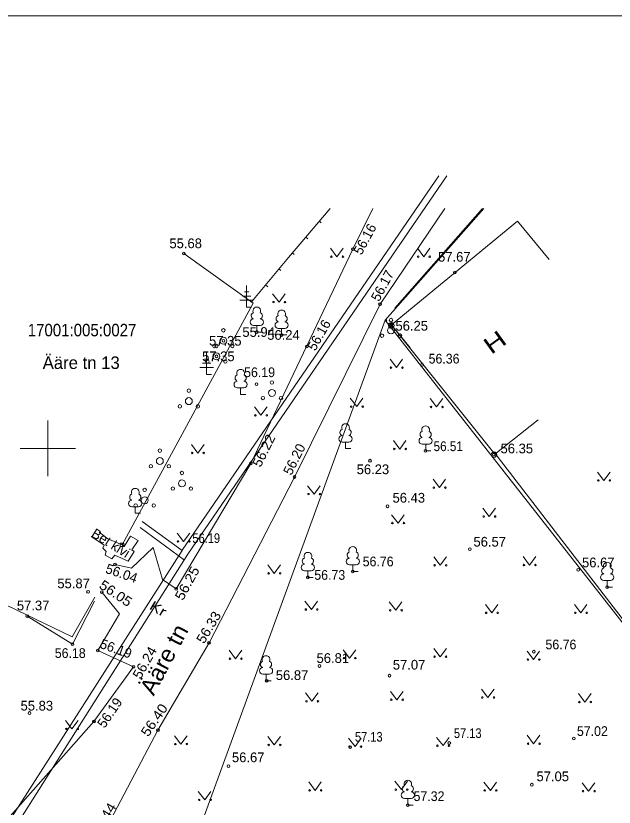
# Model space of a CAD drawing. Extents: x 640302 to 640713, y 6455972 to 6456281.
# Drawn here: x 640347.7 to 640390.8, y 6456224.1 to 6456281.2 of the extents above; entities that cross this region are included whole.
import ezdxf
from ezdxf.enums import TextEntityAlignment as Align

# ---------------------------------------------------------------- set-up
doc = ezdxf.new("R2010")
doc.units = 0
doc.header["$LTSCALE"] = 0.28
doc.header["$PDMODE"] = 32
doc.header["$PDSIZE"] = 0.14
for name, color, linetype, lineweight in [('1', 7, 'Continuous', 13), ('10', 7, 'Continuous', 13), ('14', 7, 'Continuous', 13), ('15', 7, 'Continuous', 13), ('2', 7, 'Continuous', 13), ('23', 7, 'Continuous', 13), ('30', 7, 'Continuous', 13), ('31', 7, 'Continuous', 13), ('4', 7, 'Continuous', 13), ('56', 7, 'Continuous', 13), ('61', 7, 'Continuous', 13)]:
    doc.layers.add(name, color=color, linetype=linetype, lineweight=lineweight)
doc.layers.add('57', color=7, linetype='Continuous')
doc.layers.add('58', color=7, linetype='Continuous')

msp = doc.modelspace()

# ---------------------------------------------------------------- linework, layer by layer
at = {"layer": '1'}
for p, q in [((640369.7, 6456266.24), (640369.56, 6456266.36)), ((640368.72, 6456265.1), (640368.58, 6456265.22)), ((640367.74, 6456263.97), (640367.61, 6456264.08)), ((640366.79, 6456262.81), (640366.64, 6456262.93)), ((640365.85, 6456261.64), (640365.68, 6456261.78)), ((640382.2, 6456249.57), (640385.33, 6456252.06)), ((640355.22, 6456243.18), (640355.22, 6456242.93)), ((640355.22, 6456243.18), (640355.47, 6456243.18)), ((640355.47, 6456243.18), (640355.47, 6456242.93)), ((640355.22, 6456242.93), (640355.47, 6456242.93)), ((640351.27, 6456230.4), (640351.73, 6456229.79)), ((640351.73, 6456229.79), (640352.18, 6456230.4))]:
    msp.add_line(p, q, dxfattribs=at)
for points in [[(640381.41, 6456267.27), (640374.29, 6456259.24), (640400.98, 6456225.23), (640423.58, 6456243.31)], [(640386.11, 6456263.61), (640383.84, 6456266.36), (640374.75, 6456258.89), (640376.1, 6456257.24)]]:
    msp.add_lwpolyline(points, dxfattribs=at)
for centre, radius in [((640374.741, 6456258.854), 0.2), ((640362.647, 6456257.753), 0.1), ((640362.144, 6456256.628), 0.1), ((640382.14, 6456249.544), 0.2), ((640364.624, 6456248.921), 0.1), ((640351.3318, 6456229.7886), 0.055), ((640352.1606, 6456229.7886), 0.055)]:
    msp.add_circle(centre, radius, dxfattribs=at)
msp.add_point((640374.36, 6456259.21), dxfattribs=at)
at = {"layer": '10'}
for p, q in [((640370.37, 6456264.41), (640370.83, 6456263.8)), ((640370.83, 6456263.8), (640371.28, 6456264.41)), ((640376.62, 6456264.41), (640377.08, 6456263.8)), ((640377.08, 6456263.8), (640377.53, 6456264.41)), ((640364.47, 6456261.27), (640364.17, 6456261.27)), ((640364.32, 6456260.17), (640364.32, 6456261.74)), ((640364.82, 6456260.67), (640363.82, 6456260.67)), ((640364.62, 6456260.97), (640364.02, 6456260.97)), ((640366.19, 6456261.14), (640366.66, 6456260.54)), ((640366.66, 6456260.54), (640367.1, 6456261.14)), ((640364.68, 6456260.17), (640364.32, 6456260.17)), ((640365.29, 6456258.85), (640364.81, 6456258.85)), ((640367.08, 6456258.64), (640366.6, 6456258.64)), ((640361.44, 6456255.33), (640361.44, 6456256.91)), ((640361.74, 6456256.13), (640361.14, 6456256.13)), ((640361.59, 6456256.43), (640361.29, 6456256.43)), ((640374.65, 6456256.42), (640375.12, 6456255.82)), ((640375.12, 6456255.82), (640375.56, 6456256.42)), ((640361.94, 6456255.83), (640360.94, 6456255.83)), ((640361.8, 6456255.33), (640361.44, 6456255.33)), ((640364.13, 6456254.37), (640363.65, 6456254.37)), ((640371.79, 6456253.61), (640372.25, 6456253.01)), ((640372.25, 6456253.01), (640372.7, 6456253.61)), ((640377.55, 6456253.59), (640378.01, 6456252.98)), ((640378.01, 6456252.98), (640378.45, 6456253.59)), ((640364.89, 6456252.98), (640365.35, 6456252.38)), ((640365.35, 6456252.38), (640365.8, 6456252.98)), ((640371.69, 6456250.45), (640371.21, 6456250.45)), ((640374.9, 6456250.56), (640375.36, 6456249.95)), ((640375.36, 6456249.95), (640375.8, 6456250.56)), ((640360.34, 6456250.27), (640360.8, 6456249.66)), ((640360.8, 6456249.66), (640361.25, 6456250.27)), ((640377.46, 6456250.3), (640376.98, 6456250.3)), ((640389.6, 6456248.29), (640390.06, 6456247.69)), ((640390.06, 6456247.69), (640390.51, 6456248.29)), ((640377.75, 6456247.78), (640378.21, 6456247.17)), ((640378.21, 6456247.17), (640378.65, 6456247.78)), ((640368.71, 6456247.31), (640369.18, 6456246.7)), ((640369.18, 6456246.7), (640369.62, 6456247.31)), ((640356.54, 6456245.79), (640356.06, 6456245.79)), ((640381.34, 6456245.7), (640381.8, 6456245.09)), ((640381.8, 6456245.09), (640382.24, 6456245.7)), ((640374.76, 6456245.22), (640375.23, 6456244.62)), ((640375.23, 6456244.62), (640375.67, 6456245.22)), ((640359.31, 6456243.9), (640359.77, 6456243.29)), ((640359.77, 6456243.29), (640360.22, 6456243.9)), ((640377.8, 6456242.18), (640378.27, 6456241.58)), ((640378.27, 6456241.58), (640378.71, 6456242.18)), ((640384.24, 6456242.2), (640384.7, 6456241.59)), ((640384.7, 6456241.59), (640385.15, 6456242.2)), ((640365.84, 6456241.6), (640366.31, 6456240.99)), ((640366.31, 6456240.99), (640366.75, 6456241.6)), ((640372.21, 6456241.61), (640371.73, 6456241.61)), ((640368.98, 6456241.18), (640368.5, 6456241.18)), ((640390.54, 6456240.47), (640390.06, 6456240.47)), ((640353.35, 6456238.99), (640351.77, 6456235.9)), ((640368.52, 6456238.99), (640368.99, 6456238.39)), ((640368.99, 6456238.39), (640369.43, 6456238.99)), ((640374.6, 6456238.94), (640375.06, 6456238.33)), ((640375.06, 6456238.33), (640375.51, 6456238.94)), ((640381.52, 6456238.76), (640381.98, 6456238.15)), ((640381.98, 6456238.15), (640382.42, 6456238.76)), ((640387.93, 6456238.76), (640388.4, 6456238.15)), ((640388.4, 6456238.15), (640388.84, 6456238.76)), ((640348.52, 6456237.92), (640351.77, 6456235.9)), ((640377.8, 6456235.59), (640378.26, 6456234.99)), ((640378.26, 6456234.99), (640378.71, 6456235.59)), ((640363.06, 6456235.45), (640363.52, 6456234.84)), ((640363.52, 6456234.84), (640363.97, 6456235.45)), ((640371.27, 6456235.49), (640371.73, 6456234.89)), ((640371.73, 6456234.89), (640372.18, 6456235.49)), ((640384.52, 6456235.39), (640384.99, 6456234.78)), ((640384.99, 6456234.78), (640385.43, 6456235.39)), ((640365.96, 6456233.73), (640365.48, 6456233.73)), ((640368.57, 6456232.38), (640369.03, 6456231.78)), ((640369.03, 6456231.78), (640369.48, 6456232.38)), ((640374.68, 6456232.49), (640375.14, 6456231.89)), ((640375.14, 6456231.89), (640375.59, 6456232.49)), ((640381.24, 6456232.66), (640381.71, 6456232.05)), ((640381.71, 6456232.05), (640382.15, 6456232.66)), ((640388.23, 6456232.33), (640388.69, 6456231.72)), ((640388.69, 6456231.72), (640389.14, 6456232.33)), ((640384.54, 6456229.33), (640385, 6456228.72)), ((640385, 6456228.72), (640385.45, 6456229.33)), ((640359.12, 6456229.3), (640359.59, 6456228.69)), ((640359.59, 6456228.69), (640360.03, 6456229.3)), ((640365.85, 6456229.24), (640366.31, 6456228.63)), ((640366.31, 6456228.63), (640366.76, 6456229.24)), ((640371.67, 6456229.12), (640372.14, 6456228.51)), ((640372.14, 6456228.51), (640372.58, 6456229.12)), ((640378, 6456229.18), (640378.47, 6456228.58)), ((640378.47, 6456228.58), (640378.91, 6456229.18)), ((640368.8, 6456225.97), (640369.26, 6456225.36)), ((640369.26, 6456225.36), (640369.7, 6456225.97)), ((640375.01, 6456226.02), (640375.47, 6456225.42)), ((640375.47, 6456225.42), (640375.91, 6456226.02)), ((640381.41, 6456225.96), (640381.88, 6456225.35)), ((640381.88, 6456225.35), (640382.32, 6456225.96)), ((640388.49, 6456225.91), (640388.96, 6456225.3)), ((640388.96, 6456225.3), (640389.4, 6456225.91)), ((640360.84, 6456225.28), (640361.31, 6456224.67)), ((640361.31, 6456224.67), (640361.75, 6456225.28)), ((640376.17, 6456224.77), (640375.69, 6456224.77))]:
    msp.add_line(p, q, dxfattribs=at)
msp.add_lwpolyline([(640374.29, 6456259.24), (640400.98, 6456225.23), (640421.78, 6456197.9), (640400.66, 6456192.23), (640383.55, 6456185.14), (640360.05, 6456220.22)], close=True, dxfattribs=at)
for points in [[(640365.43, 6456258.38), (640365.05, 6456258.38), (640365.05, 6456258.85)], [(640367.22, 6456258.17), (640366.84, 6456258.17), (640366.84, 6456258.64)], [(640364.27, 6456253.89), (640363.89, 6456253.89), (640363.89, 6456254.37)], [(640371.83, 6456249.98), (640371.45, 6456249.98), (640371.45, 6456250.45)], [(640377.6, 6456249.83), (640377.22, 6456249.83), (640377.22, 6456250.3)], [(640356.68, 6456245.32), (640356.3, 6456245.32), (640356.3, 6456245.79)], [(640372.35, 6456241.13), (640371.97, 6456241.13), (640371.97, 6456241.61)], [(640369.12, 6456240.7), (640368.74, 6456240.7), (640368.74, 6456241.18)], [(640390.68, 6456240), (640390.3, 6456240), (640390.3, 6456240.47)], [(640366.1, 6456233.26), (640365.72, 6456233.26), (640365.72, 6456233.73)], [(640376.31, 6456224.3), (640375.93, 6456224.3), (640375.93, 6456224.77)]]:
    msp.add_lwpolyline(points, dxfattribs=at)
for centre, radius in [((640370.4291, 6456263.8025), 0.055), ((640371.2579, 6456263.8025), 0.055), ((640376.6814, 6456263.8038), 0.055), ((640377.5102, 6456263.8038), 0.055), ((640366.2542, 6456260.5359), 0.055), ((640367.083, 6456260.5359), 0.055), ((640374.723, 6456259.244), 0.125), ((640362.647, 6456258.503), 0.125), ((640374.723, 6456258.494), 0.25), ((640362.647, 6456257.753), 0.25), ((640374.073, 6456258.119), 0.125), ((640375.373, 6456258.119), 0.125), ((640361.997, 6456257.378), 0.125), ((640362.144, 6456257.378), 0.125), ((640363.297, 6456257.378), 0.125), ((640362.144, 6456256.628), 0.25), ((640361.494, 6456256.253), 0.125), ((640362.794, 6456256.253), 0.125), ((640374.7166, 6456255.8174), 0.055), ((640375.5454, 6456255.8174), 0.055), ((640366.143, 6456254.745), 0.125), ((640360.155, 6456254.151), 0.125), ((640366.143, 6456253.995), 0.25), ((640360.155, 6456253.401), 0.25), ((640365.493, 6456253.62), 0.125), ((640366.793, 6456253.62), 0.125), ((640359.505, 6456253.026), 0.125), ((640360.805, 6456253.026), 0.125), ((640371.8534, 6456253.0058), 0.055), ((640372.6822, 6456253.0058), 0.055), ((640377.6075, 6456252.9786), 0.055), ((640378.4363, 6456252.9786), 0.055), ((640364.9496, 6456252.376), 0.055), ((640365.7783, 6456252.376), 0.055), ((640358.066, 6456249.835), 0.125), ((640374.958, 6456249.9536), 0.055), ((640375.7868, 6456249.9536), 0.055), ((640358.066, 6456249.085), 0.25), ((640360.4, 6456249.6649), 0.055), ((640361.2288, 6456249.6649), 0.055), ((640357.416, 6456248.71), 0.125), ((640358.716, 6456248.71), 0.125), ((640359.657, 6456248.227), 0.125), ((640359.657, 6456247.477), 0.25), ((640389.6623, 6456247.6864), 0.055), ((640390.4911, 6456247.6864), 0.055), ((640356.979, 6456247.006), 0.125), ((640359.007, 6456247.102), 0.125), ((640360.307, 6456247.102), 0.125), ((640377.808, 6456247.1694), 0.055), ((640378.6368, 6456247.1694), 0.055), ((640356.979, 6456246.256), 0.25), ((640368.7758, 6456246.7034), 0.055), ((640369.6045, 6456246.7034), 0.055), ((640356.329, 6456245.881), 0.125), ((640357.629, 6456245.881), 0.125), ((640381.3981, 6456245.0906), 0.055), ((640382.2269, 6456245.0906), 0.055), ((640374.8248, 6456244.6153), 0.055), ((640375.6536, 6456244.6153), 0.055), ((640359.3697, 6456243.2923), 0.055), ((640360.1984, 6456243.2923), 0.055), ((640377.8669, 6456241.5756), 0.055), ((640378.6957, 6456241.5756), 0.055), ((640384.3002, 6456241.5942), 0.055), ((640385.1289, 6456241.5942), 0.055), ((640365.9055, 6456240.9919), 0.055), ((640366.7343, 6456240.9919), 0.055), ((640368.587, 6456238.3883), 0.055), ((640369.4158, 6456238.3883), 0.055), ((640374.6623, 6456238.3339), 0.055), ((640375.4911, 6456238.3339), 0.055), ((640381.5774, 6456238.1491), 0.055), ((640382.4062, 6456238.1491), 0.055), ((640387.9973, 6456238.1491), 0.055), ((640388.8261, 6456238.1491), 0.055), ((640377.859, 6456234.9874), 0.055), ((640378.6878, 6456234.9874), 0.055), ((640363.1189, 6456234.8418), 0.055), ((640363.9477, 6456234.8418), 0.055), ((640371.3296, 6456234.8879), 0.055), ((640372.1584, 6456234.8879), 0.055), ((640384.584, 6456234.784), 0.055), ((640385.4128, 6456234.784), 0.055), ((640368.6333, 6456231.7751), 0.055), ((640369.4621, 6456231.7751), 0.055), ((640374.7399, 6456231.8877), 0.055), ((640375.5687, 6456231.8877), 0.055), ((640381.3072, 6456232.0484), 0.055), ((640382.136, 6456232.0484), 0.055), ((640388.292, 6456231.7193), 0.055), ((640389.1208, 6456231.7193), 0.055), ((640359.1849, 6456228.6918), 0.055), ((640360.0137, 6456228.6918), 0.055), ((640384.6002, 6456228.7236), 0.055), ((640385.429, 6456228.7236), 0.055), ((640365.9138, 6456228.6289), 0.055), ((640366.7426, 6456228.6289), 0.055), ((640371.7362, 6456228.5094), 0.055), ((640372.565, 6456228.5094), 0.055), ((640378.0662, 6456228.5753), 0.055), ((640378.895, 6456228.5753), 0.055), ((640368.8582, 6456225.3616), 0.055), ((640369.687, 6456225.3616), 0.055), ((640375.0683, 6456225.4151), 0.055), ((640375.897, 6456225.4151), 0.055), ((640381.4753, 6456225.3546), 0.055), ((640382.3041, 6456225.3546), 0.055), ((640388.5572, 6456225.3026), 0.055), ((640389.3859, 6456225.3026), 0.055), ((640360.906, 6456224.6737), 0.055), ((640361.7348, 6456224.6737), 0.055)]:
    msp.add_circle(centre, radius, dxfattribs=at)
for centre, radius, start, end in [((640365.052, 6456259.898), 0.277, 332.5799, 207.4201), ((640364.8819, 6456259.5506), 0.2326, 109.02174, 253.14154), ((640365.2221, 6456259.5506), 0.2326, 286.85082, 70.98591), ((640366.6739, 6456259.3396), 0.2326, 109.02174, 253.14154), ((640366.844, 6456259.687), 0.277, 332.5799, 207.4201), ((640367.0141, 6456259.3396), 0.2326, 286.85082, 70.98591), ((640364.8145, 6456259.0905), 0.2375, 90.0016, 269.39529), ((640365.2895, 6456259.0905), 0.2375, 270.6047, 89.9984), ((640366.6065, 6456258.8795), 0.2375, 90.0016, 269.39529), ((640367.0815, 6456258.8795), 0.2375, 270.6047, 89.9984), ((640363.887, 6456255.412), 0.277, 332.5799, 207.4201), ((640363.7169, 6456255.0646), 0.2326, 109.02174, 253.14154), ((640364.0571, 6456255.0646), 0.2326, 286.85082, 70.98591), ((640363.6495, 6456254.6045), 0.2375, 90.0016, 269.39529), ((640364.1245, 6456254.6045), 0.2375, 270.6047, 89.9984), ((640371.448, 6456251.497), 0.277, 332.5799, 207.4201), ((640377.2153, 6456251.346), 0.277, 332.5799, 207.4201), ((640371.2779, 6456251.1496), 0.2326, 109.02174, 253.14154), ((640371.6181, 6456251.1496), 0.2326, 286.85082, 70.98591), ((640377.0453, 6456250.9986), 0.2326, 109.02174, 253.14154), ((640377.3854, 6456250.9986), 0.2326, 286.85082, 70.98591), ((640371.2105, 6456250.6895), 0.2375, 90.0016, 269.39529), ((640371.6855, 6456250.6895), 0.2375, 270.6047, 89.9984), ((640376.9778, 6456250.5385), 0.2375, 90.0016, 269.39529), ((640377.4528, 6456250.5385), 0.2375, 270.6047, 89.9984), ((640356.297, 6456246.838), 0.277, 332.5799, 207.4201), ((640356.1269, 6456246.4906), 0.2326, 109.02174, 253.14154), ((640356.4671, 6456246.4906), 0.2326, 286.85082, 70.98591), ((640356.0595, 6456246.0305), 0.2375, 90.0016, 269.39529), ((640356.5345, 6456246.0305), 0.2375, 270.6047, 89.9984), ((640368.7357, 6456242.2247), 0.277, 332.5799, 207.4201), ((640371.7957, 6456242.3055), 0.2326, 109.02174, 253.14154), ((640371.9657, 6456242.6529), 0.277, 332.5799, 207.4201), ((640372.1358, 6456242.3055), 0.2326, 286.85082, 70.98591), ((640368.5656, 6456241.8773), 0.2326, 109.02174, 253.14154), ((640368.9058, 6456241.8773), 0.2326, 286.85082, 70.98591), ((640371.7282, 6456241.8454), 0.2375, 90.0016, 269.39529), ((640372.2032, 6456241.8454), 0.2375, 270.6047, 89.9984), ((640368.4982, 6456241.4172), 0.2375, 90.0016, 269.39529), ((640368.9732, 6456241.4172), 0.2375, 270.6047, 89.9984), ((640390.1307, 6456241.1699), 0.2326, 109.02174, 253.14154), ((640390.3007, 6456241.5174), 0.277, 332.5799, 207.4201), ((640390.4708, 6456241.1699), 0.2326, 286.85082, 70.98591), ((640390.0632, 6456240.7099), 0.2375, 90.0016, 269.39529), ((640390.5382, 6456240.7099), 0.2375, 270.6047, 89.9984), ((640365.7197, 6456234.7795), 0.277, 332.5799, 207.4201), ((640365.5497, 6456234.432), 0.2326, 109.02174, 253.14154), ((640365.8898, 6456234.432), 0.2326, 286.85082, 70.98591), ((640365.4822, 6456233.972), 0.2375, 90.0016, 269.39529), ((640365.9572, 6456233.972), 0.2375, 270.6047, 89.9984), ((640375.9343, 6456225.8188), 0.277, 332.5799, 207.4201), ((640375.7643, 6456225.4714), 0.2326, 109.02174, 253.14154), ((640376.1044, 6456225.4714), 0.2326, 286.85082, 70.98591), ((640375.6968, 6456225.0113), 0.2375, 90.0016, 269.39529), ((640376.1718, 6456225.0113), 0.2375, 270.6047, 89.9984)]:
    msp.add_arc(centre, radius, start, end, dxfattribs=at)
at = {"layer": '14'}
msp.add_line((640359.67, 6456242.67), (640378.17, 6456269.64), dxfattribs=at)
msp.add_lwpolyline([(640342.26, 6456217.4), (640347.04, 6456222.88), (640359.67, 6456242.65)], dxfattribs=at)
at = {"layer": '15'}
msp.add_line((640356.66, 6456244.3), (640359.85, 6456241.94), dxfattribs=at)
msp.add_lwpolyline([(640342.82, 6456216.94), (640347.57, 6456222.6), (640360.09, 6456242.37), (640378.75, 6456269.64)], dxfattribs=at)
at = {"layer": '2'}
msp.add_line((640374.72, 6456258.95), (640382.2, 6456249.57), dxfattribs=at)
for centre in [(640376.973, 6456256.009), (640377.2153, 6456249.826), (640382.14, 6456249.544), (640374.472, 6456245.826), (640380.4, 6456242.736), (640388.213, 6456241.241), (640390.3007, 6456239.9974), (640378.923, 6456228.773), (640371.7751, 6456228.4705), (640363.007, 6456227.097), (640375.9343, 6456224.2988)]:
    msp.add_circle(centre, 0.1, dxfattribs=at)
at = {"layer": '23'}
for p, q in [((640374.99, 6456260.09), (640381.31, 6456267.27)), ((640382.14, 6456249.74), (640400.4, 6456226.01))]:
    msp.add_line(p, q, dxfattribs=at)
for points in [[(640364.69, 6456260.57), (640367.33, 6456263.75), (640370.35, 6456267.27)], [(640355.35, 6456243.05), (640364.8, 6456260.45), (640359.79, 6456264.03)], [(640335.68, 6456244.16), (640351.74, 6456236.41), (640353.38, 6456239.29)]]:
    msp.add_lwpolyline(points, dxfattribs=at)
at = {"layer": '30'}
for points in [[(640357.47, 6456215.59), (640355.17, 6456219.14), (640353.81, 6456221.89), (640357.93, 6456229.7), (640361.61, 6456235.98), (640367.77, 6456247.93), (640373.93, 6456260.38), (640378.59, 6456267.27)], [(640354.84, 6456241.63), (640356.02, 6456241.37), (640357.58, 6456242.85), (640358.27, 6456240.56), (640359.24, 6456239.88), (640364.62, 6456248.92), (640371.97, 6456264.35), (640373.41, 6456267.27)], [(640353.12, 6456243.66), (640354.06, 6456243.03), (640353.96, 6456242.82), (640354.21, 6456242.56), (640354.13, 6456242.31), (640354.61, 6456242.05), (640354.82, 6456242.31), (640355.79, 6456241.86), (640356.23, 6456242.56), (640356.04, 6456242.68), (640356.5, 6456243.36), (640355.95, 6456243.67), (640355.49, 6456242.93), (640355.35, 6456243.05), (640354.33, 6456243.49), (640353.69, 6456243.95)], [(640328.42, 6456209.53), (640331.97, 6456207.52), (640335.64, 6456211.7), (640340.67, 6456216.52), (640343.09, 6456218.76), (640353.32, 6456230.33), (640356.17, 6456234.26), (640353.6, 6456235.44), (640355.17, 6456238.07), (640353.9, 6456239.64)]]:
    msp.add_lwpolyline(points, dxfattribs=at)
at = {"layer": '31'}
for centre in [(640359.793, 6456264.033), (640371.975, 6456264.346), (640379.313, 6456262.665), (640373.932, 6456260.383), (640374.749, 6456258.888), (640365.052, 6456258.378), (640366.844, 6456258.167), (640368.657, 6456257.342), (640365.033, 6456254.63), (640373.21, 6456249.109), (640367.765, 6456247.935), (640354.839, 6456241.627), (640368.7357, 6456240.7047), (640371.9657, 6456241.1329), (640352.894, 6456239.655), (640353.896, 6456239.644), (640359.24, 6456239.882), (640348.518, 6456237.917), (640351.772, 6456235.898), (640361.609, 6456235.982), (640353.602, 6456235.441), (640385.0178, 6456235.3521), (640356.172, 6456234.258), (640369.57, 6456234.323), (640365.764, 6456233.252), (640374.609, 6456233.622), (640348.672, 6456230.931), (640353.325, 6456230.325), (640357.934, 6456229.699), (640387.901, 6456229.091), (640384.874, 6456225.768)]:
    msp.add_circle(centre, 0.1, dxfattribs=at)
at = {"layer": '4'}
msp.add_line((640359.67, 6456242.65), (640356.8, 6456244.74), dxfattribs=at)
at = {"layer": '56'}
msp.add_line((640301.98, 6456281.16), (640486.98, 6456281.16), dxfattribs=at)
at = {"layer": '61'}
for p, q in [((640350, 6456252), (640350, 6456248)), ((640348, 6456250), (640352, 6456250))]:
    msp.add_line(p, q, dxfattribs=at)

# ---------------------------------------------------------------- texts
at = {"layer": '1'}
for s, height, width, p in [('17001:005:0027', 0.9, 0.9, (640352.465, 6456258.07)), ('56.36', 0.7, 0.95, (640378.545, 6456256.11)), ('56.51', 0.7, 0.9, (640378.845, 6456249.8)), ('56.19', 0.7, 0.85, (640361.41, 6456243.18)), ('57.13', 0.7, 0.85, (640380.25, 6456229.13)), ('57.32', 0.7, 0.95, (640377.46, 6456224.59))]:
    msp.add_text(s, height=height, dxfattribs=dict(at, width=width)).set_placement(p, align=Align.CENTER)
for s, height, p in [('Ääre tn 13', 0.9, (640352.405, 6456255.72)), ('56.35', 0.7, (640383.785, 6456249.64)), ('56.43', 0.7, (640376.005, 6456246.09)), ('56.57', 0.7, (640381.835, 6456242.92)), ('56.67', 0.7, (640389.655, 6456241.43)), ('56.67', 0.7, (640364.435, 6456227.39))]:
    msp.add_text(s, height=height, dxfattribs=at).set_placement(p, align=Align.CENTER)
at = {"layer": '1', "width": 1.3}
msp.add_text('Kr', height=0.7, rotation=328.888, dxfattribs=at).set_placement((640357.7742, 6456238.1476), align=Align.CENTER)
at = {"layer": '30'}
msp.add_text('Bet kivi', height=0.7, rotation=328.001, dxfattribs=at).set_placement((640354.3495, 6456242.8805), align=Align.CENTER)
at = {"layer": '31'}
for s, rotation, p in [(' 56.16', 61.608, (640373.0884, 6456264.7936)), (' 56.17', 61.608, (640374.3519, 6456261.4386)), (' 56.16', 60.421, (640369.7764, 6456257.8722)), (' 56.20', 63.524, (640368.0094, 6456248.944)), (' 56.04', 340.943, (640355.0757, 6456240.7082)), (' 56.19', 340.243, (640354.6667, 6456235.2843)), (' 56.19', 55.541, (640354.672, 6456230.647))]:
    msp.add_text(s, height=0.7, rotation=rotation, dxfattribs=at).set_placement(p, align=Align.CENTER)
for s, p in [(' 55.68', (640359.8, 6456264.42)), (' 57.67', (640379.155, 6456263.45)), (' 56.25', (640376.085, 6456258.48)), (' 55.94', (640365.055, 6456258.03)), (' 56.24', (640366.845, 6456257.82)), (' 57.35', (640362.655, 6456257.4)), (' 57.35', (640362.155, 6456256.28)), (' 56.23', (640373.29, 6456248.14)), (' 55.87', (640351.725, 6456239.92)), (' 57.37', (640348.81, 6456238.33)), (' 56.81', (640370.4, 6456234.54)), ('57.07', (640376.025, 6456234.06)), ('56.87', (640367.595, 6456233.31)), (' 55.83', (640349.075, 6456231.11)), ('57.05', (640386.375, 6456226.02))]:
    msp.add_text(s, height=0.7, dxfattribs=at).set_placement(p, align=Align.CENTER)
for s, width, p in [(' 56.19', 0.95, (640365.13, 6456255.13)), ('56.76', 0.95, (640373.795, 6456241.5)), ('56.73', 0.95, (640370.31, 6456240.53)), ('56.76', 0.95, (640386.965, 6456235.52)), (' 56.18', 0.95, (640351.49, 6456234.9)), ('57.02', 0.95, (640389.23, 6456229.28)), ('57.13', 0.85, (640373.12, 6456228.87))]:
    msp.add_text(s, height=0.7, dxfattribs=dict(at, width=width)).set_placement(p, align=Align.CENTER)
for s, rotation, width, p in [(' 56.22', 63.524, 1.05, (640365.8069, 6456249.559)), (' 56.25', 61.19, 1.1, (640360.276, 6456239.9863)), (' 56.05', 326.102, 1.1, (640354.5798, 6456239.3432)), (' 56.33', 59.07, 1.05, (640361.815, 6456236.8101)), (' 56.24', 60.303, 1.05, (640357.2166, 6456234.2666)), (' 56.40', 55.541, 1.1, (640357.8734, 6456230.112)), (' 56.44', 58.821, 1.1, (640354.2262, 6456222.9588))]:
    msp.add_text(s, height=0.7, rotation=rotation, dxfattribs=dict(at, width=width)).set_placement(p, align=Align.CENTER)
at = {"layer": '57', "width": 1.3}
msp.add_text('H', height=1.2, rotation=35.899, dxfattribs=at).set_placement((640382.5532, 6456257.1611), align=Align.CENTER)
at = {"layer": '58', "width": 1.05}
msp.add_text('Ääre tn', height=1.2, rotation=62.083, dxfattribs=at).set_placement((640358.8975, 6456234.5141), align=Align.CENTER)

doc.saveas('drawing.dxf')
